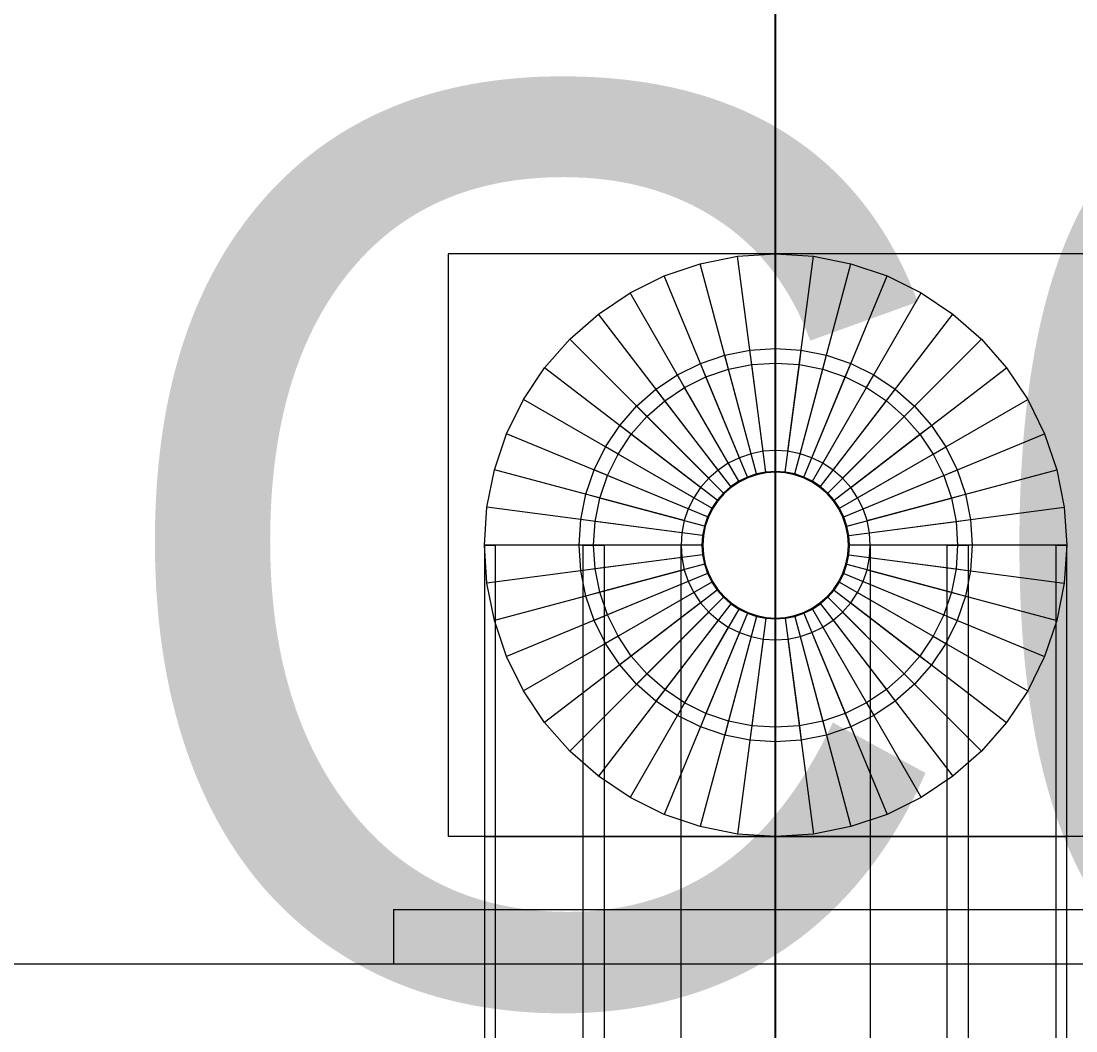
# Model space of a CAD drawing. Header units: millimetres. Extents: x -191664 to 191490, y -197311 to 10263.
# Drawn here: x 27420.9 to 27710.7, y 1291.6 to 1568.9 of the extents above; entities that cross this region are included whole.
import ezdxf

# ---------------------------------------------------------------- set-up
doc = ezdxf.new("R2010")
doc.units = ezdxf.units.MM
for name, color, linetype, lineweight in [('COTAS_P', 1, 'Continuous', 0), ('lateral_C05', 7, 'Continuous', 0), ('TEXTOS', 4, 'Continuous', 0)]:
    doc.layers.add(name, color=color, linetype=linetype, lineweight=lineweight)
doc.dimstyles.new('PLANTA_100', dxfattribs={"dimtxt": 250, "dimasz": 150, "dimexe": 150, "dimexo": 80, "dimgap": 100, "dimtad": 1, "dimtih": 1, "dimtoh": 1, "dimdec": 1, "dimdsep": 46, "dimcen": 0.09, "dimclrd": 1, "dimclre": 1, "dimclrt": 1, "dimadec": 0, "dimazin": 0, "dimtfac": 1, "dimtdec": 4, "dimtofl": 0, "dimtmove": 0, "dimatfit": 3, "dimfxl": 1, "dimtolj": 1, "dimtzin": 0, "dimarcsym": 0})

# ---------------------------------------------------------------- blocks, each defined once
blk = doc.blocks.new('*D8')
at = {"layer": 'COTAS_P', "color": 1, "lineweight": -2, "transparency": 16777216}
for p, q in [((25128.19, 1262), (25128.19, 2132)), ((27628.19, 1262), (27628.19, 2132)), ((25278.19, 1982), (27478.19, 1982))]:
    blk.add_line(p, q, dxfattribs=at)
at = {"layer": 'COTAS_P', "color": 1, "transparency": 16777216}
for points in [[(25278.19, 2007), (25278.19, 1957), (25128.19, 1982)], [(27478.19, 2007), (27478.19, 1957), (27628.19, 1982)]]:
    blk.add_solid(points, dxfattribs=at)
at = {"layer": 'Defpoints', "color": 0, "transparency": 16777216}
for p in [(27628.19, 1982), (25128.19, 1182), (27628.19, 1182)]:
    blk.add_point(p, dxfattribs=at)
blk = doc.blocks.new('*D9')
at = {"layer": 'COTAS_P', "color": 1, "lineweight": -2, "transparency": 16777216}
for p, q in [((36895.57, 3577.04), (36661.27, 4414.9)), ((27369.68, 1660.84), (36557.21, 4230.05)), ((27419.12, 927.04), (27184.82, 1764.9))]:
    blk.add_line(p, q, dxfattribs=at)
at = {"layer": 'COTAS_P', "color": 1, "transparency": 16777216}
for points in [[(36550.48, 4254.12), (36563.94, 4205.97), (36701.67, 4270.44)], [(27362.94, 1684.92), (27376.41, 1636.76), (27225.22, 1620.44)]]:
    blk.add_solid(points, dxfattribs=at)
at = {"layer": 'Defpoints', "color": 0, "transparency": 16777216}
for p in [(36701.67, 4270.44), (36917.12, 3500), (27440.67, 850)]:
    blk.add_point(p, dxfattribs=at)

msp = doc.modelspace()

# ---------------------------------------------------------------- linework, layer by layer
at = {"layer": 'lateral_C05', "color": 127, "true_color": 0x587e77}
for p, q in [((27758.19, 1505), (27538.19, 1505)), ((27538.19, 1505), (27538.19, 1345)), ((27758.19, 1345), (27538.19, 1345))]:
    msp.add_line(p, q, dxfattribs=at)
at = {"layer": 'lateral_C05', "color": 253, "true_color": 0xa2a8aa}
for p, q in [((27607.48, 1502.27), (27617.74, 1504.32)), ((27617.74, 1504.32), (27628.19, 1505)), ((27624.79, 1450.78), (27617.74, 1504.32)), ((27628.19, 1451), (27628.19, 1505)), ((27628.19, 1505), (27638.63, 1504.32)), ((27631.58, 1450.78), (27638.63, 1504.32)), ((27638.63, 1504.32), (27648.89, 1502.27)), ((27597.57, 1498.91), (27607.48, 1502.27)), ((27621.46, 1450.11), (27607.48, 1502.27)), ((27634.92, 1450.11), (27648.89, 1502.27)), ((27648.89, 1502.27), (27658.8, 1498.91)), ((27588.19, 1494.28), (27597.57, 1498.91)), ((27618.24, 1449.02), (27597.57, 1498.91)), ((27638.14, 1449.02), (27658.8, 1498.91)), ((27658.8, 1498.91), (27668.19, 1494.28)), ((27579.49, 1488.47), (27588.19, 1494.28)), ((27615.19, 1447.52), (27588.19, 1494.28)), ((27641.19, 1447.52), (27668.19, 1494.28)), ((27668.19, 1494.28), (27676.89, 1488.47)), ((27571.62, 1481.57), (27579.49, 1488.47)), ((27612.36, 1445.63), (27579.49, 1488.47)), ((27644.01, 1445.63), (27676.89, 1488.47)), ((27676.89, 1488.47), (27684.76, 1481.57)), ((27564.72, 1473.7), (27571.62, 1481.57)), ((27609.8, 1443.38), (27571.62, 1481.57)), ((27646.57, 1443.38), (27684.76, 1481.57)), ((27684.76, 1481.57), (27691.65, 1473.7)), ((27614.21, 1477.16), (27621.14, 1478.54)), ((27621.14, 1478.54), (27628.19, 1479)), ((27621.66, 1474.57), (27621.14, 1478.54)), ((27628.19, 1475), (27628.19, 1479)), ((27628.19, 1479), (27635.23, 1478.54)), ((27634.71, 1474.57), (27635.23, 1478.54)), ((27635.23, 1478.54), (27642.16, 1477.16)), ((27607.52, 1474.89), (27614.21, 1477.16)), ((27615.25, 1473.3), (27614.21, 1477.16)), ((27641.13, 1473.3), (27642.16, 1477.16)), ((27642.16, 1477.16), (27648.85, 1474.89)), ((27558.9, 1465), (27564.72, 1473.7)), ((27607.56, 1440.83), (27564.72, 1473.7)), ((27601.19, 1471.77), (27607.52, 1474.89)), ((27609.05, 1471.19), (27607.52, 1474.89)), ((27609.05, 1471.19), (27615.25, 1473.3)), ((27615.25, 1473.3), (27621.66, 1474.57)), ((27622.95, 1444.56), (27615.25, 1473.3)), ((27621.66, 1474.57), (27628.19, 1475)), ((27625.54, 1445.08), (27621.66, 1474.57)), ((27628.19, 1445.25), (27628.19, 1475)), ((27628.19, 1475), (27634.71, 1474.57)), ((27630.83, 1445.08), (27634.71, 1474.57)), ((27633.43, 1444.56), (27641.13, 1473.3)), ((27634.71, 1474.57), (27641.13, 1473.3)), ((27641.13, 1473.3), (27647.32, 1471.19)), ((27647.32, 1471.19), (27648.85, 1474.89)), ((27648.81, 1440.83), (27691.65, 1473.7)), ((27648.85, 1474.89), (27655.19, 1471.77)), ((27691.65, 1473.7), (27697.47, 1465)), ((27595.31, 1467.84), (27601.19, 1471.77)), ((27603.19, 1468.3), (27601.19, 1471.77)), ((27603.19, 1468.3), (27609.05, 1471.19)), ((27620.44, 1443.71), (27609.05, 1471.19)), ((27635.94, 1443.71), (27647.32, 1471.19)), ((27647.32, 1471.19), (27653.19, 1468.3)), ((27653.19, 1468.3), (27655.19, 1471.77)), ((27655.19, 1471.77), (27661.06, 1467.84)), ((27590, 1463.18), (27595.31, 1467.84)), ((27597.75, 1464.67), (27595.31, 1467.84)), ((27597.75, 1464.67), (27603.19, 1468.3)), ((27618.06, 1442.54), (27603.19, 1468.3)), ((27638.31, 1442.54), (27653.19, 1468.3)), ((27653.19, 1468.3), (27658.62, 1464.67)), ((27658.62, 1464.67), (27661.06, 1467.84)), ((27661.06, 1467.84), (27666.37, 1463.18)), ((27554.28, 1455.61), (27558.9, 1465)), ((27605.67, 1438), (27558.9, 1465)), ((27592.83, 1460.36), (27597.75, 1464.67)), ((27615.86, 1441.07), (27597.75, 1464.67)), ((27640.51, 1441.07), (27658.62, 1464.67)), ((27650.7, 1438), (27697.47, 1465)), ((27658.62, 1464.67), (27663.54, 1460.36)), ((27697.47, 1465), (27702.1, 1455.61)), ((27585.35, 1457.87), (27590, 1463.18)), ((27592.83, 1460.36), (27590, 1463.18)), ((27663.54, 1460.36), (27666.37, 1463.18)), ((27666.37, 1463.18), (27671.03, 1457.87)), ((27581.42, 1452), (27585.35, 1457.87)), ((27588.52, 1455.44), (27585.35, 1457.87)), ((27588.52, 1455.44), (27592.83, 1460.36)), ((27613.87, 1439.32), (27592.83, 1460.36)), ((27642.51, 1439.32), (27663.54, 1460.36)), ((27663.54, 1460.36), (27667.85, 1455.44)), ((27667.85, 1455.44), (27671.03, 1457.87)), ((27671.03, 1457.87), (27674.95, 1452)), ((27550.91, 1445.71), (27554.28, 1455.61)), ((27604.17, 1434.95), (27554.28, 1455.61)), ((27584.89, 1450), (27588.52, 1455.44)), ((27612.12, 1437.33), (27588.52, 1455.44)), ((27644.25, 1437.33), (27667.85, 1455.44)), ((27652.21, 1434.95), (27702.1, 1455.61)), ((27667.85, 1455.44), (27671.49, 1450)), ((27702.1, 1455.61), (27705.46, 1445.71)), ((27578.3, 1445.66), (27581.42, 1452)), ((27584.89, 1450), (27581.42, 1452)), ((27671.49, 1450), (27674.95, 1452)), ((27674.95, 1452), (27678.08, 1445.66)), ((27581.99, 1444.13), (27584.89, 1450)), ((27610.65, 1435.12), (27584.89, 1450)), ((27618.24, 1449.02), (27615.19, 1447.52)), ((27621.46, 1450.11), (27618.24, 1449.02)), ((27624.79, 1450.78), (27621.46, 1450.11)), ((27628.19, 1451), (27624.79, 1450.78)), ((27631.58, 1450.78), (27628.19, 1451)), ((27634.92, 1450.11), (27631.58, 1450.78)), ((27638.14, 1449.02), (27634.92, 1450.11)), ((27641.19, 1447.52), (27638.14, 1449.02)), ((27645.72, 1435.12), (27671.49, 1450)), ((27671.49, 1450), (27674.38, 1444.13)), ((27615.19, 1447.52), (27612.36, 1445.63)), ((27644.01, 1445.63), (27641.19, 1447.52)), ((27548.87, 1435.44), (27550.91, 1445.71)), ((27603.07, 1431.73), (27550.91, 1445.71)), ((27576.03, 1438.98), (27578.3, 1445.66)), ((27581.99, 1444.13), (27578.3, 1445.66)), ((27579.89, 1437.94), (27581.99, 1444.13)), ((27609.48, 1432.75), (27581.99, 1444.13)), ((27609.8, 1443.38), (27607.56, 1440.83)), ((27612.36, 1445.63), (27609.8, 1443.38)), ((27620.44, 1443.71), (27618.06, 1442.54)), ((27622.95, 1444.56), (27620.44, 1443.71)), ((27625.54, 1445.08), (27622.95, 1444.56)), ((27628.19, 1445.25), (27625.54, 1445.08)), ((27630.83, 1445.08), (27628.19, 1445.25)), ((27633.43, 1444.56), (27630.83, 1445.08)), ((27635.94, 1443.71), (27633.43, 1444.56)), ((27638.31, 1442.54), (27635.94, 1443.71)), ((27646.57, 1443.38), (27644.01, 1445.63)), ((27648.81, 1440.83), (27646.57, 1443.38)), ((27646.9, 1432.75), (27674.38, 1444.13)), ((27653.3, 1431.73), (27705.46, 1445.71)), ((27674.38, 1444.13), (27678.08, 1445.66)), ((27674.38, 1444.13), (27676.48, 1437.94)), ((27678.08, 1445.66), (27680.35, 1438.98)), ((27705.46, 1445.71), (27707.5, 1435.44)), ((27607.56, 1440.83), (27605.67, 1438)), ((27615.86, 1441.07), (27613.87, 1439.32)), ((27618.06, 1442.54), (27615.86, 1441.07)), ((27640.51, 1441.07), (27638.31, 1442.54)), ((27642.51, 1439.32), (27640.51, 1441.07)), ((27650.7, 1438), (27648.81, 1440.83)), ((27574.65, 1432.05), (27576.03, 1438.98)), ((27579.89, 1437.94), (27576.03, 1438.98)), ((27578.61, 1431.53), (27579.89, 1437.94)), ((27608.63, 1430.24), (27579.89, 1437.94)), ((27605.67, 1438), (27604.17, 1434.95)), ((27613.87, 1439.32), (27612.12, 1437.33)), ((27644.25, 1437.33), (27642.51, 1439.32)), ((27647.75, 1430.24), (27676.48, 1437.94)), ((27652.21, 1434.95), (27650.7, 1438)), ((27676.48, 1437.94), (27680.35, 1438.98)), ((27676.48, 1437.94), (27677.76, 1431.53)), ((27680.35, 1438.98), (27681.72, 1432.05)), ((27548.19, 1425), (27548.87, 1435.44)), ((27602.41, 1428.39), (27548.87, 1435.44)), ((27604.17, 1434.95), (27603.07, 1431.73)), ((27610.65, 1435.12), (27609.48, 1432.75)), ((27612.12, 1437.33), (27610.65, 1435.12)), ((27645.72, 1435.12), (27644.25, 1437.33)), ((27646.9, 1432.75), (27645.72, 1435.12)), ((27653.3, 1431.73), (27652.21, 1434.95)), ((27653.96, 1428.39), (27707.5, 1435.44)), ((27707.5, 1435.44), (27708.19, 1425)), ((27574.19, 1425), (27574.65, 1432.05)), ((27578.61, 1431.53), (27574.65, 1432.05)), ((27603.07, 1431.73), (27602.41, 1428.39)), ((27609.48, 1432.75), (27608.63, 1430.24)), ((27647.75, 1430.24), (27646.9, 1432.75)), ((27653.96, 1428.39), (27653.3, 1431.73)), ((27677.76, 1431.53), (27681.72, 1432.05)), ((27681.72, 1432.05), (27682.19, 1425)), ((27578.19, 1425), (27578.61, 1431.53)), ((27608.11, 1427.64), (27578.61, 1431.53)), ((27608.63, 1430.24), (27608.11, 1427.64)), ((27648.26, 1427.64), (27647.75, 1430.24)), ((27648.26, 1427.64), (27677.76, 1431.53)), ((27677.76, 1431.53), (27678.19, 1425)), ((27602.41, 1428.39), (27602.19, 1425)), ((27608.11, 1427.64), (27607.94, 1425)), ((27648.44, 1425), (27648.26, 1427.64)), ((27654.19, 1425), (27653.96, 1428.39)), ((27602.19, 1425), (27548.19, 1425)), ((27548.87, 1414.56), (27548.19, 1425)), ((27578.19, 1425), (27574.19, 1425)), ((27574.65, 1417.95), (27574.19, 1425)), ((27607.94, 1425), (27578.19, 1425)), ((27578.61, 1418.47), (27578.19, 1425)), ((27602.19, 1425), (27602.41, 1421.61)), ((27607.94, 1425), (27608.11, 1422.36)), ((27648.26, 1422.36), (27648.44, 1425)), ((27678.19, 1425), (27648.44, 1425)), ((27653.96, 1421.61), (27654.19, 1425)), ((27708.19, 1425), (27654.19, 1425)), ((27678.19, 1425), (27677.76, 1418.47)), ((27682.19, 1425), (27678.19, 1425)), ((27682.19, 1425), (27681.72, 1417.95)), ((27708.19, 1425), (27707.5, 1414.56)), ((27602.41, 1421.61), (27548.87, 1414.56)), ((27608.11, 1422.36), (27578.61, 1418.47)), ((27602.41, 1421.61), (27603.07, 1418.27)), ((27608.11, 1422.36), (27608.63, 1419.76)), ((27647.75, 1419.76), (27648.26, 1422.36)), ((27648.26, 1422.36), (27677.76, 1418.47)), ((27653.3, 1418.27), (27653.96, 1421.61)), ((27653.96, 1421.61), (27707.5, 1414.56)), ((27603.07, 1418.27), (27550.91, 1404.29)), ((27578.61, 1418.47), (27574.65, 1417.95)), ((27576.03, 1411.02), (27574.65, 1417.95)), ((27579.89, 1412.06), (27578.61, 1418.47)), ((27608.63, 1419.76), (27579.89, 1412.06)), ((27609.48, 1417.25), (27581.99, 1405.87)), ((27603.07, 1418.27), (27604.17, 1415.05)), ((27608.63, 1419.76), (27609.48, 1417.25)), ((27609.48, 1417.25), (27610.65, 1414.88)), ((27645.72, 1414.88), (27646.9, 1417.25)), ((27646.9, 1417.25), (27647.75, 1419.76)), ((27646.9, 1417.25), (27674.38, 1405.87)), ((27647.75, 1419.76), (27676.48, 1412.06)), ((27652.21, 1415.05), (27653.3, 1418.27)), ((27653.3, 1418.27), (27705.46, 1404.29)), ((27677.76, 1418.47), (27676.48, 1412.06)), ((27677.76, 1418.47), (27681.72, 1417.95)), ((27681.72, 1417.95), (27680.35, 1411.02)), ((27550.91, 1404.29), (27548.87, 1414.56)), ((27604.17, 1415.05), (27554.28, 1394.39)), ((27610.65, 1414.88), (27584.89, 1400)), ((27604.17, 1415.05), (27605.67, 1412)), ((27610.65, 1414.88), (27612.12, 1412.67)), ((27644.25, 1412.67), (27645.72, 1414.88)), ((27645.72, 1414.88), (27671.49, 1400)), ((27650.7, 1412), (27652.21, 1415.05)), ((27652.21, 1415.05), (27702.1, 1394.39)), ((27707.5, 1414.56), (27705.46, 1404.29)), ((27605.67, 1412), (27558.9, 1385)), ((27579.89, 1412.06), (27576.03, 1411.02)), ((27581.99, 1405.87), (27579.89, 1412.06)), ((27612.12, 1412.67), (27588.52, 1394.56)), ((27605.67, 1412), (27607.56, 1409.17)), ((27612.12, 1412.67), (27613.87, 1410.68)), ((27642.51, 1410.68), (27644.25, 1412.67)), ((27644.25, 1412.67), (27667.85, 1394.56)), ((27648.81, 1409.17), (27650.7, 1412)), ((27650.7, 1412), (27697.47, 1385)), ((27676.48, 1412.06), (27674.38, 1405.87)), ((27676.48, 1412.06), (27680.35, 1411.02)), ((27607.56, 1409.17), (27564.72, 1376.3)), ((27578.3, 1404.34), (27576.03, 1411.02)), ((27613.87, 1410.68), (27592.83, 1389.64)), ((27615.86, 1408.93), (27597.75, 1385.33)), ((27607.56, 1409.17), (27609.8, 1406.62)), ((27613.87, 1410.68), (27615.86, 1408.93)), ((27615.86, 1408.93), (27618.06, 1407.46)), ((27638.31, 1407.46), (27640.51, 1408.93)), ((27640.51, 1408.93), (27642.51, 1410.68)), ((27640.51, 1408.93), (27658.62, 1385.33)), ((27642.51, 1410.68), (27663.54, 1389.64)), ((27646.57, 1406.62), (27648.81, 1409.17)), ((27648.81, 1409.17), (27691.65, 1376.3)), ((27680.35, 1411.02), (27678.08, 1404.34)), ((27609.8, 1406.62), (27571.62, 1368.43)), ((27581.99, 1405.87), (27578.3, 1404.34)), ((27584.89, 1400), (27581.99, 1405.87)), ((27618.06, 1407.46), (27603.19, 1381.7)), ((27620.44, 1406.29), (27609.05, 1378.81)), ((27609.8, 1406.62), (27612.36, 1404.37)), ((27618.06, 1407.46), (27620.44, 1406.29)), ((27620.44, 1406.29), (27622.95, 1405.44)), ((27633.43, 1405.44), (27635.94, 1406.29)), ((27635.94, 1406.29), (27638.31, 1407.46)), ((27635.94, 1406.29), (27647.32, 1378.81)), ((27638.31, 1407.46), (27653.19, 1381.7)), ((27644.01, 1404.37), (27646.57, 1406.62)), ((27646.57, 1406.62), (27684.76, 1368.43)), ((27674.38, 1405.87), (27671.49, 1400)), ((27674.38, 1405.87), (27678.08, 1404.34)), ((27554.28, 1394.39), (27550.91, 1404.29)), ((27581.42, 1398), (27578.3, 1404.34)), ((27612.36, 1404.37), (27579.49, 1361.53)), ((27612.36, 1404.37), (27615.19, 1402.48)), ((27622.95, 1405.44), (27615.25, 1376.7)), ((27625.54, 1404.92), (27621.66, 1375.43)), ((27622.95, 1405.44), (27625.54, 1404.92)), ((27625.54, 1404.92), (27628.19, 1404.75)), ((27628.19, 1404.75), (27630.83, 1404.92)), ((27628.19, 1404.75), (27628.19, 1375)), ((27630.83, 1404.92), (27633.43, 1405.44)), ((27630.83, 1404.92), (27634.71, 1375.43)), ((27633.43, 1405.44), (27641.13, 1376.7)), ((27641.19, 1402.48), (27644.01, 1404.37)), ((27644.01, 1404.37), (27676.89, 1361.53)), ((27678.08, 1404.34), (27674.95, 1398)), ((27705.46, 1404.29), (27702.1, 1394.39)), ((27584.89, 1400), (27581.42, 1398)), ((27588.52, 1394.56), (27584.89, 1400)), ((27615.19, 1402.48), (27588.19, 1355.72)), ((27618.24, 1400.98), (27597.57, 1351.09)), ((27621.46, 1399.89), (27607.48, 1347.73)), ((27615.19, 1402.48), (27618.24, 1400.98)), ((27618.24, 1400.98), (27621.46, 1399.89)), ((27621.46, 1399.89), (27624.79, 1399.22)), ((27631.58, 1399.22), (27634.92, 1399.89)), ((27634.92, 1399.89), (27638.14, 1400.98)), ((27634.92, 1399.89), (27648.89, 1347.73)), ((27638.14, 1400.98), (27641.19, 1402.48)), ((27638.14, 1400.98), (27658.8, 1351.09)), ((27641.19, 1402.48), (27668.19, 1355.72)), ((27671.49, 1400), (27667.85, 1394.56)), ((27671.49, 1400), (27674.95, 1398)), ((27585.35, 1392.13), (27581.42, 1398)), ((27624.79, 1399.22), (27617.74, 1345.68)), ((27624.79, 1399.22), (27628.19, 1399)), ((27628.19, 1399), (27631.58, 1399.22)), ((27628.19, 1399), (27628.19, 1345)), ((27631.58, 1399.22), (27638.63, 1345.68)), ((27674.95, 1398), (27671.03, 1392.13)), ((27558.9, 1385), (27554.28, 1394.39)), ((27588.52, 1394.56), (27585.35, 1392.13)), ((27592.83, 1389.64), (27588.52, 1394.56)), ((27667.85, 1394.56), (27663.54, 1389.64)), ((27667.85, 1394.56), (27671.03, 1392.13)), ((27702.1, 1394.39), (27697.47, 1385)), ((27590, 1386.82), (27585.35, 1392.13)), ((27671.03, 1392.13), (27666.37, 1386.82)), ((27592.83, 1389.64), (27590, 1386.82)), ((27597.75, 1385.33), (27592.83, 1389.64)), ((27663.54, 1389.64), (27658.62, 1385.33)), ((27663.54, 1389.64), (27666.37, 1386.82)), ((27595.31, 1382.16), (27590, 1386.82)), ((27597.75, 1385.33), (27595.31, 1382.16)), ((27603.19, 1381.7), (27597.75, 1385.33)), ((27658.62, 1385.33), (27653.19, 1381.7)), ((27658.62, 1385.33), (27661.06, 1382.16)), ((27666.37, 1386.82), (27661.06, 1382.16)), ((27564.72, 1376.3), (27558.9, 1385)), ((27697.47, 1385), (27691.65, 1376.3)), ((27601.19, 1378.23), (27595.31, 1382.16)), ((27603.19, 1381.7), (27601.19, 1378.23)), ((27609.05, 1378.81), (27603.19, 1381.7)), ((27653.19, 1381.7), (27647.32, 1378.81)), ((27653.19, 1381.7), (27655.19, 1378.23)), ((27661.06, 1382.16), (27655.19, 1378.23)), ((27607.52, 1375.11), (27601.19, 1378.23)), ((27609.05, 1378.81), (27607.52, 1375.11)), ((27615.25, 1376.7), (27609.05, 1378.81)), ((27615.25, 1376.7), (27614.21, 1372.84)), ((27621.66, 1375.43), (27615.25, 1376.7)), ((27641.13, 1376.7), (27634.71, 1375.43)), ((27647.32, 1378.81), (27641.13, 1376.7)), ((27641.13, 1376.7), (27642.16, 1372.84)), ((27647.32, 1378.81), (27648.85, 1375.11)), ((27655.19, 1378.23), (27648.85, 1375.11)), ((27571.62, 1368.43), (27564.72, 1376.3)), ((27614.21, 1372.84), (27607.52, 1375.11)), ((27621.66, 1375.43), (27621.14, 1371.46)), ((27628.19, 1375), (27621.66, 1375.43)), ((27634.71, 1375.43), (27628.19, 1375)), ((27628.19, 1375), (27628.19, 1371)), ((27634.71, 1375.43), (27635.23, 1371.46)), ((27648.85, 1375.11), (27642.16, 1372.84)), ((27691.65, 1376.3), (27684.76, 1368.43)), ((27621.14, 1371.46), (27614.21, 1372.84)), ((27628.19, 1371), (27621.14, 1371.46)), ((27635.23, 1371.46), (27628.19, 1371)), ((27642.16, 1372.84), (27635.23, 1371.46)), ((27579.49, 1361.53), (27571.62, 1368.43)), ((27684.76, 1368.43), (27676.89, 1361.53)), ((27588.19, 1355.72), (27579.49, 1361.53)), ((27676.89, 1361.53), (27668.19, 1355.72)), ((27597.57, 1351.09), (27588.19, 1355.72)), ((27668.19, 1355.72), (27658.8, 1351.09)), ((27607.48, 1347.73), (27597.57, 1351.09)), ((27658.8, 1351.09), (27648.89, 1347.73)), ((27617.74, 1345.68), (27607.48, 1347.73)), ((27648.89, 1347.73), (27638.63, 1345.68)), ((27628.19, 1345), (27617.74, 1345.68)), ((27638.63, 1345.68), (27628.19, 1345))]:
    msp.add_line(p, q, dxfattribs=at)
at = {"layer": 'lateral_C05', "color": 253, "true_color": 0xaab3b8}
for p, q in [((27620.53, 1443.48), (27618.19, 1442.32)), ((27623.01, 1444.32), (27620.53, 1443.48)), ((27625.58, 1444.83), (27623.01, 1444.32)), ((27628.19, 1445), (27625.58, 1444.83)), ((27630.8, 1444.83), (27628.19, 1445)), ((27633.36, 1444.32), (27630.8, 1444.83)), ((27635.84, 1443.48), (27633.36, 1444.32)), ((27638.19, 1442.32), (27635.84, 1443.48)), ((27616.01, 1440.87), (27614.04, 1439.14)), ((27618.19, 1442.32), (27616.01, 1440.87)), ((27640.36, 1440.87), (27638.19, 1442.32)), ((27642.33, 1439.14), (27640.36, 1440.87)), ((27614.04, 1439.14), (27612.32, 1437.18)), ((27644.05, 1437.18), (27642.33, 1439.14)), ((27610.87, 1435), (27609.71, 1432.65)), ((27612.32, 1437.18), (27610.87, 1435)), ((27645.51, 1435), (27644.05, 1437.18)), ((27646.66, 1432.65), (27645.51, 1435)), ((27609.71, 1432.65), (27608.87, 1430.18)), ((27647.51, 1430.18), (27646.66, 1432.65)), ((27608.87, 1430.18), (27608.36, 1427.61)), ((27648.02, 1427.61), (27647.51, 1430.18)), ((27608.36, 1427.61), (27608.19, 1425)), ((27648.19, 1425), (27648.02, 1427.61)), ((27608.19, 1425), (27608.36, 1422.39)), ((27648.02, 1422.39), (27648.19, 1425)), ((27608.36, 1422.39), (27608.87, 1419.82)), ((27647.51, 1419.82), (27648.02, 1422.39)), ((27608.87, 1419.82), (27609.71, 1417.35)), ((27609.71, 1417.35), (27610.87, 1415)), ((27645.51, 1415), (27646.66, 1417.35)), ((27646.66, 1417.35), (27647.51, 1419.82)), ((27610.87, 1415), (27612.32, 1412.82)), ((27644.05, 1412.82), (27645.51, 1415)), ((27612.32, 1412.82), (27614.04, 1410.86)), ((27642.33, 1410.86), (27644.05, 1412.82)), ((27614.04, 1410.86), (27616.01, 1409.13)), ((27616.01, 1409.13), (27618.19, 1407.68)), ((27638.19, 1407.68), (27640.36, 1409.13)), ((27640.36, 1409.13), (27642.33, 1410.86)), ((27618.19, 1407.68), (27620.53, 1406.52)), ((27620.53, 1406.52), (27623.01, 1405.68)), ((27623.01, 1405.68), (27625.58, 1405.17)), ((27630.8, 1405.17), (27633.36, 1405.68)), ((27633.36, 1405.68), (27635.84, 1406.52)), ((27635.84, 1406.52), (27638.19, 1407.68)), ((27625.58, 1405.17), (27628.19, 1405)), ((27628.19, 1405), (27630.8, 1405.17))]:
    msp.add_line(p, q, dxfattribs=at)
at = {"layer": 'lateral_C05', "color": 251, "true_color": 0x596770}
for p, q in [((27548.19, 1425), (27548.19, 1182)), ((27548.19, 1425), (27551.19, 1425)), ((27551.19, 1182), (27551.19, 1425)), ((27602.19, 1182), (27602.19, 1425)), ((27654.19, 1425), (27654.19, 1182)), ((27705.19, 1425), (27708.19, 1425)), ((27705.19, 1425), (27705.19, 1182)), ((27708.19, 1182), (27708.19, 1425)), ((27548.19, 1345), (27708.19, 1345)), ((27548.19, 1345), (27548.19, 1262)), ((27708.19, 1262), (27708.19, 1345)), ((27523.19, 1325), (28033.19, 1325)), ((27523.19, 1325), (27523.19, 1310)), ((27108.19, 1310), (28033.19, 1310)), ((27523.19, 1310), (28033.19, 1310))]:
    msp.add_line(p, q, dxfattribs=at)
at = {"layer": 'lateral_C05', "color": 253, "true_color": 0xabb4b8}
for p, q in [((27575.19, 1425), (27581.19, 1425)), ((27575.19, 1425), (27575.19, 1182)), ((27581.19, 1182), (27581.19, 1425)), ((27675.19, 1425), (27681.19, 1425)), ((27675.19, 1425), (27675.19, 1182)), ((27681.19, 1182), (27681.19, 1425))]:
    msp.add_line(p, q, dxfattribs=at)

# ---------------------------------------------------------------- texts
at = {"layer": 'TEXTOS'}
msp.add_text('C03 / cola', height=250, dxfattribs=at).set_placement((27440.67, 1300))

# ---------------------------------------------------------------- dimensions: what is measured, and where the dimension line sits
at = {"layer": 'COTAS_P'}
for p1, p2, picture, middle in [((27440.67, 850), (36917.12, 3500), '*D9', (31963.44, 2945.44)), ((25128.19, 1182), (27628.19, 1182), '*D8', (26378.19, 1982))]:
    dim = msp.add_aligned_dim(p1=p1, p2=p2, distance=800, text='<> P', dimstyle='PLANTA_100', dxfattribs=at)
    dim.commit()
    dim.dimension.update_dxf_attribs({"geometry": picture, "text_midpoint": middle})

doc.saveas('drawing.dxf')
